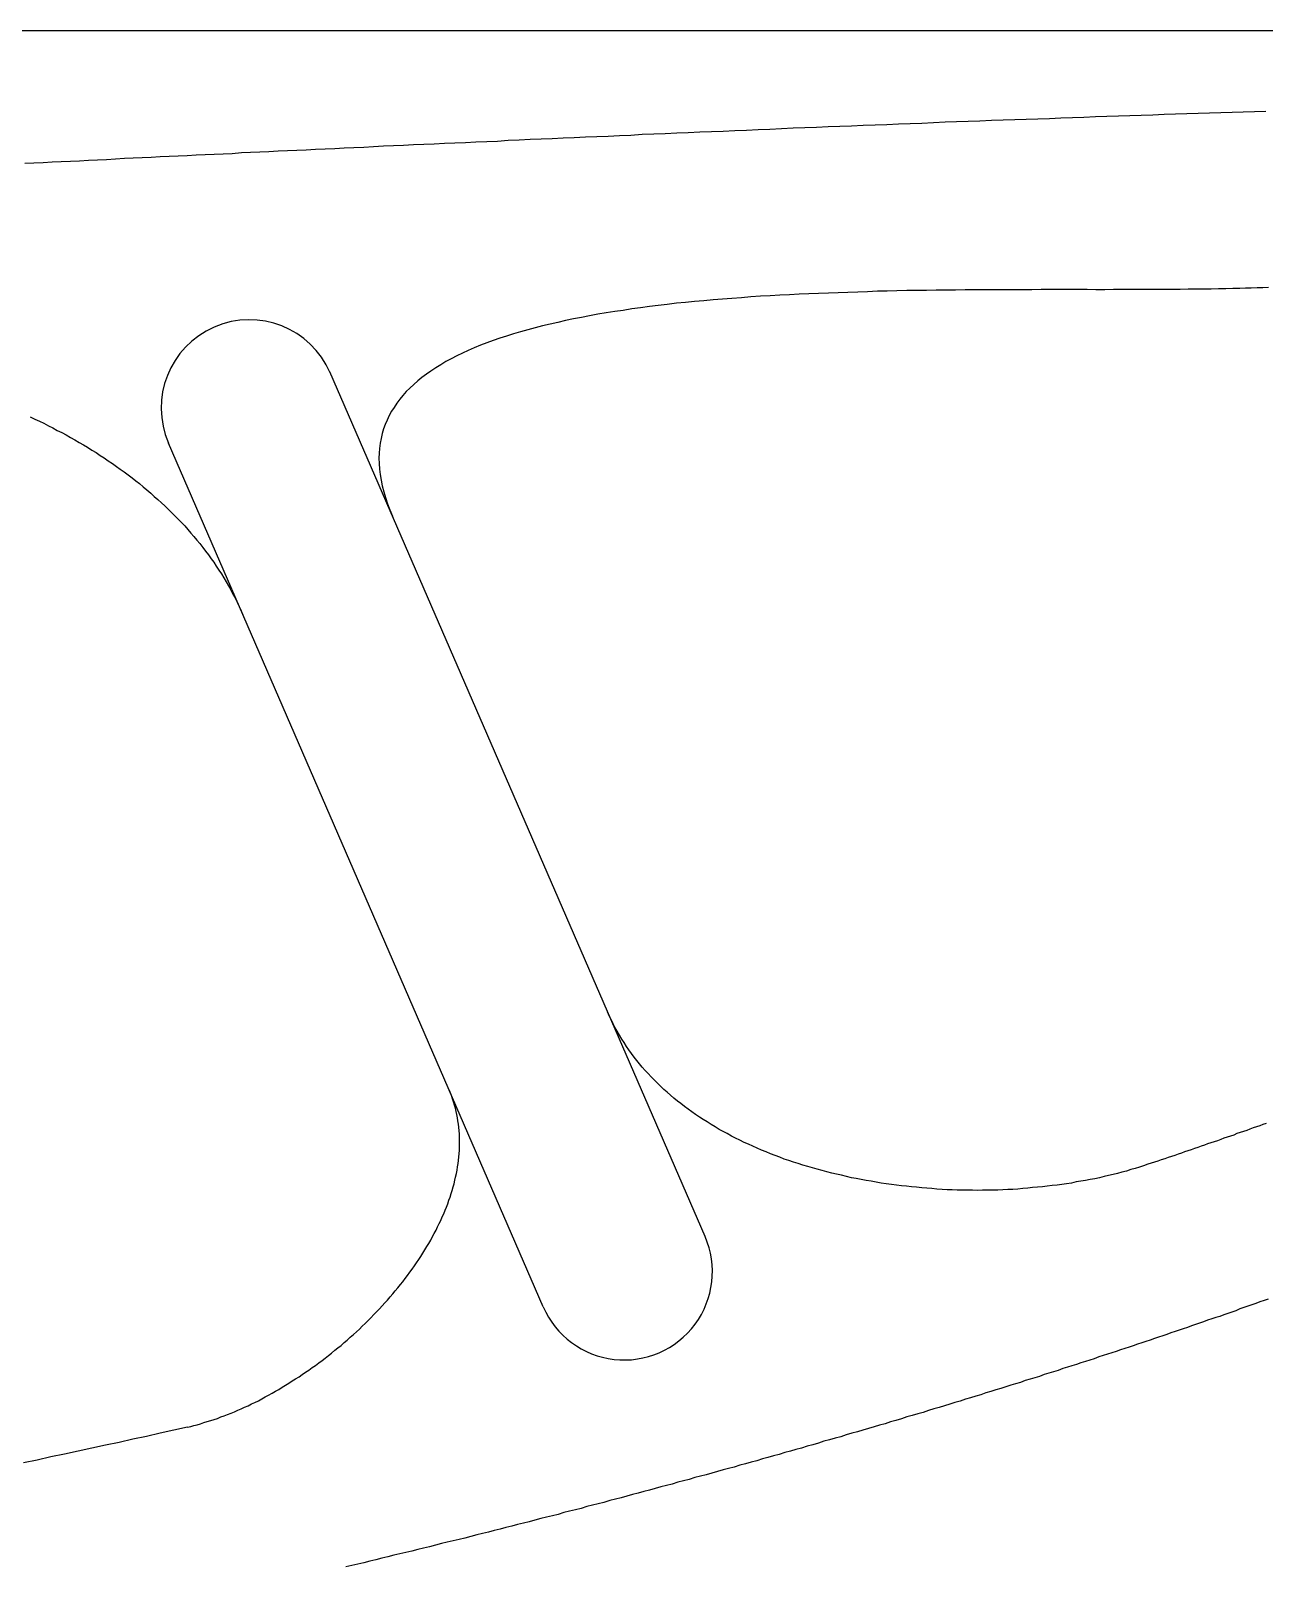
# Model space of a CAD drawing. Header units: millimetres. Extents: x 41 to 1041, y 1148 to 1248.
# Drawn here: x 142.67 to 177.63, y 1204.28 to 1247.8 of the extents above; entities that cross this region are included whole.
import ezdxf

# ---------------------------------------------------------------- set-up
doc = ezdxf.new("R2010")
doc.units = ezdxf.units.MM

msp = doc.modelspace()

# ---------------------------------------------------------------- linework, layer by layer
msp.add_line((1041.281, 1247.802), (41.311, 1247.802))
at = {"color": 3}
for p, q in [((161.784, 1213.626), (151.15, 1238.134)), ((157.198, 1211.636), (146.576, 1236.115))]:
    msp.add_line(p, q, dxfattribs=at)
msp.add_lwpolyline([(159.019, 1219.999), (159.019, 1219.999)], dxfattribs=at)
for points in [[(142.502, 1244.046, 0), (142.762, 1244.056, 0), (143.022, 1244.066, 0), (143.28, 1244.086, 0), (143.538, 1244.096, 0), (143.795, 1244.106, 0), (144.051, 1244.116, 0), (144.307, 1244.136, 0), (144.562, 1244.146, 0), (144.817, 1244.156, 0), (145.071, 1244.166, 0), (145.325, 1244.186, 0), (145.579, 1244.196, 0), (145.833, 1244.206, 0), (146.087, 1244.216, 0), (146.341, 1244.236, 0), (146.595, 1244.246, 0), (146.849, 1244.256, 0), (147.104, 1244.266, 0), (147.358, 1244.286, 0), (147.614, 1244.296, 0), (147.87, 1244.306, 0), (148.127, 1244.316, 0), (148.384, 1244.326, 0), (148.642, 1244.346, 0), (148.901, 1244.356, 0), (149.161, 1244.366, 0), (149.422, 1244.376, 0), (149.685, 1244.396, 0), (149.948, 1244.406, 0), (150.213, 1244.416, 0), (150.479, 1244.426, 0), (150.746, 1244.446, 0), (151.016, 1244.456, 0), (151.286, 1244.466, 0), (151.559, 1244.486, 0), (151.833, 1244.496, 0), (152.109, 1244.506, 0), (152.388, 1244.516, 0), (152.668, 1244.536, 0), (152.95, 1244.546, 0), (153.235, 1244.556, 0), (153.522, 1244.576, 0), (153.811, 1244.586, 0), (154.103, 1244.596, 0), (154.396, 1244.616, 0), (154.693, 1244.626, 0), (154.991, 1244.636, 0), (155.291, 1244.656, 0), (155.594, 1244.666, 0), (155.898, 1244.676, 0), (156.205, 1244.696, 0), (156.513, 1244.706, 0), (156.823, 1244.726, 0), (157.134, 1244.736, 0), (157.447, 1244.746, 0), (157.762, 1244.766, 0), (158.078, 1244.776, 0), (158.396, 1244.796, 0), (158.715, 1244.806, 0), (159.036, 1244.816, 0), (159.357, 1244.836, 0), (159.68, 1244.846, 0), (160.003, 1244.866, 0), (160.328, 1244.876, 0), (160.654, 1244.886, 0), (160.981, 1244.906, 0), (161.308, 1244.916, 0), (161.636, 1244.936, 0), (161.965, 1244.946, 0), (162.294, 1244.956, 0), (162.624, 1244.976, 0), (162.955, 1244.986, 0), (163.285, 1245.006, 0), (163.617, 1245.016, 0), (163.948, 1245.026, 0), (164.28, 1245.046, 0), (164.611, 1245.056, 0), (164.943, 1245.066, 0), (165.275, 1245.086, 0), (165.606, 1245.096, 0), (165.938, 1245.106, 0), (166.269, 1245.126, 0), (166.601, 1245.136, 0), (166.932, 1245.146, 0), (167.263, 1245.166, 0), (167.594, 1245.176, 0), (167.924, 1245.186, 0), (168.254, 1245.196, 0), (168.585, 1245.216, 0), (168.914, 1245.226, 0), (169.244, 1245.236, 0), (169.573, 1245.246, 0), (169.902, 1245.266, 0), (170.231, 1245.276, 0), (170.56, 1245.286, 0), (170.888, 1245.296, 0), (171.216, 1245.306, 0), (171.543, 1245.316, 0), (171.87, 1245.336, 0), (172.197, 1245.346, 0), (172.523, 1245.356, 0), (172.849, 1245.366, 0), (173.174, 1245.376, 0), (173.499, 1245.386, 0), (173.823, 1245.396, 0), (174.147, 1245.406, 0), (174.471, 1245.416, 0), (174.794, 1245.436, 0), (175.116, 1245.446, 0), (175.438, 1245.456, 0), (175.759, 1245.466, 0), (176.08, 1245.476, 0), (176.4, 1245.486, 0), (176.72, 1245.496, 0), (177.039, 1245.506, 0), (177.357, 1245.516, 0), (177.675, 1245.526, 0)], [(176.938, 1240.496, 0), (176.741, 1240.496, 0), (176.539, 1240.486, 0), (176.334, 1240.486, 0), (176.124, 1240.476, 0), (175.912, 1240.476, 0), (175.696, 1240.476, 0), (175.476, 1240.476, 0), (175.253, 1240.466, 0), (175.027, 1240.466, 0), (174.797, 1240.466, 0), (174.565, 1240.466, 0), (174.33, 1240.466, 0), (174.092, 1240.466, 0), (173.851, 1240.466, 0), (173.607, 1240.466, 0), (173.361, 1240.466, 0), (173.113, 1240.456, 0), (172.862, 1240.456, 0), (172.609, 1240.466, 0), (172.354, 1240.466, 0), (172.096, 1240.466, 0), (171.837, 1240.466, 0), (171.576, 1240.466, 0), (171.313, 1240.466, 0), (171.049, 1240.456, 0), (170.782, 1240.456, 0), (170.515, 1240.456, 0), (170.246, 1240.456, 0), (169.976, 1240.456, 0), (169.704, 1240.456, 0), (169.431, 1240.456, 0), (169.158, 1240.456, 0), (168.883, 1240.446, 0), (168.608, 1240.446, 0), (168.332, 1240.446, 0), (168.056, 1240.436, 0), (167.779, 1240.436, 0), (167.501, 1240.436, 0), (167.223, 1240.426, 0), (166.945, 1240.416, 0), (166.667, 1240.416, 0), (166.389, 1240.406, 0), (166.111, 1240.396, 0), (165.833, 1240.386, 0), (165.555, 1240.376, 0), (165.278, 1240.366, 0), (165.001, 1240.356, 0), (164.725, 1240.346, 0), (164.449, 1240.336, 0), (164.174, 1240.316, 0), (163.9, 1240.306, 0), (163.627, 1240.286, 0), (163.355, 1240.276, 0), (163.084, 1240.256, 0), (162.815, 1240.236, 0), (162.546, 1240.216, 0), (162.279, 1240.196, 0), (162.014, 1240.176, 0), (161.75, 1240.146, 0), (161.488, 1240.126, 0), (161.228, 1240.096, 0), (160.97, 1240.076, 0), (160.713, 1240.046, 0), (160.459, 1240.016, 0), (160.207, 1239.986, 0), (159.957, 1239.946, 0), (159.71, 1239.916, 0), (159.465, 1239.876, 0), (159.223, 1239.846, 0), (158.983, 1239.806, 0), (158.747, 1239.766, 0), (158.513, 1239.726, 0), (158.282, 1239.676, 0), (158.054, 1239.636, 0), (157.83, 1239.586, 0), (157.608, 1239.536, 0), (157.39, 1239.486, 0), (157.176, 1239.436, 0), (156.965, 1239.386, 0), (156.757, 1239.326, 0), (156.554, 1239.266, 0), (156.354, 1239.216, 0), (156.158, 1239.146, 0), (155.966, 1239.086, 0), (155.779, 1239.026, 0), (155.596, 1238.956, 0), (155.417, 1238.886, 0), (155.242, 1238.816, 0), (155.072, 1238.736, 0), (154.906, 1238.666, 0), (154.746, 1238.586, 0), (154.59, 1238.506, 0), (154.439, 1238.426, 0), (154.293, 1238.336, 0), (154.152, 1238.246, 0), (154.016, 1238.156, 0), (153.886, 1238.066, 0), (153.761, 1237.976, 0), (153.642, 1237.876, 0), (153.528, 1237.776, 0), (153.42, 1237.676, 0), (153.317, 1237.576, 0), (153.221, 1237.466, 0), (153.13, 1237.356, 0), (153.046, 1237.246, 0), (152.968, 1237.126, 0), (152.896, 1237.016, 0), (152.83, 1236.896, 0), (152.771, 1236.766, 0), (152.718, 1236.646, 0), (152.672, 1236.516, 0), (152.633, 1236.386, 0), (152.601, 1236.246, 0), (152.575, 1236.116, 0), (152.557, 1235.966, 0), (152.546, 1235.826, 0), (152.542, 1235.686, 0), (152.545, 1235.536, 0), (152.556, 1235.376, 0), (152.575, 1235.226, 0), (152.601, 1235.066, 0), (152.634, 1234.906, 0), (152.676, 1234.736, 0), (152.725, 1234.576, 0), (152.783, 1234.396, 0), (152.848, 1234.226, 0), (152.922, 1234.046, 0)], [(177.755, 1240.526, 0), (177.591, 1240.516, 0), (177.428, 1240.516, 0), (177.265, 1240.506, 0), (177.102, 1240.506, 0), (176.938, 1240.496, 0)], [(142.659, 1236.856, 0), (142.788, 1236.796, 0), (142.917, 1236.736, 0), (143.045, 1236.676, 0), (143.173, 1236.606, 0), (143.299, 1236.546, 0), (143.425, 1236.476, 0), (143.55, 1236.416, 0), (143.675, 1236.346, 0), (143.798, 1236.276, 0), (143.921, 1236.206, 0), (144.043, 1236.136, 0), (144.164, 1236.066, 0), (144.284, 1235.996, 0), (144.403, 1235.916, 0), (144.522, 1235.846, 0), (144.639, 1235.766, 0), (144.755, 1235.696, 0), (144.871, 1235.616, 0), (144.985, 1235.536, 0), (145.099, 1235.456, 0), (145.211, 1235.376, 0), (145.323, 1235.296, 0), (145.433, 1235.216, 0), (145.542, 1235.126, 0), (145.65, 1235.046, 0), (145.757, 1234.966, 0), (145.863, 1234.876, 0), (145.967, 1234.786, 0), (146.071, 1234.696, 0), (146.173, 1234.606, 0), (146.274, 1234.516, 0), (146.374, 1234.426, 0), (146.472, 1234.336, 0), (146.569, 1234.246, 0), (146.665, 1234.146, 0), (146.759, 1234.056, 0), (146.853, 1233.956, 0), (146.944, 1233.866, 0), (147.035, 1233.766, 0), (147.124, 1233.666, 0), (147.211, 1233.566, 0), (147.298, 1233.466, 0), (147.382, 1233.366, 0), (147.465, 1233.266, 0), (147.547, 1233.156, 0), (147.627, 1233.056, 0), (147.706, 1232.946, 0), (147.783, 1232.836, 0), (147.858, 1232.736, 0), (147.932, 1232.626, 0), (148.005, 1232.516, 0), (148.075, 1232.406, 0), (148.144, 1232.296, 0), (148.211, 1232.186, 0), (148.277, 1232.066, 0), (148.341, 1231.956, 0), (148.403, 1231.836, 0), (148.463, 1231.726, 0), (148.522, 1231.606, 0), (148.579, 1231.486, 0), (148.634, 1231.366, 0), (148.687, 1231.246, 0)], [(174.333, 1215.676, 0), (174.213, 1215.636, 0), (174.093, 1215.596, 0), (173.971, 1215.556, 0), (173.848, 1215.526, 0), (173.725, 1215.486, 0), (173.6, 1215.456, 0), (173.474, 1215.416, 0), (173.347, 1215.386, 0), (173.22, 1215.356, 0), (173.091, 1215.326, 0), (172.961, 1215.296, 0), (172.831, 1215.266, 0), (172.699, 1215.246, 0), (172.567, 1215.216, 0), (172.434, 1215.196, 0), (172.301, 1215.176, 0), (172.166, 1215.146, 0), (172.031, 1215.126, 0), (171.895, 1215.106, 0), (171.759, 1215.086, 0), (171.622, 1215.076, 0), (171.484, 1215.056, 0), (171.346, 1215.036, 0), (171.207, 1215.026, 0), (171.068, 1215.016, 0), (170.928, 1214.996, 0), (170.787, 1214.986, 0), (170.647, 1214.976, 0), (170.506, 1214.966, 0), (170.364, 1214.966, 0), (170.222, 1214.956, 0), (170.08, 1214.946, 0), (169.937, 1214.946, 0), (169.794, 1214.946, 0), (169.651, 1214.946, 0), (169.508, 1214.936, 0), (169.364, 1214.946, 0), (169.221, 1214.946, 0), (169.077, 1214.946, 0), (168.933, 1214.946, 0), (168.789, 1214.956, 0), (168.645, 1214.956, 0), (168.501, 1214.966, 0), (168.356, 1214.976, 0), (168.212, 1214.986, 0), (168.068, 1214.996, 0), (167.924, 1215.006, 0), (167.78, 1215.026, 0), (167.636, 1215.036, 0), (167.493, 1215.056, 0), (167.349, 1215.066, 0), (167.206, 1215.086, 0), (167.063, 1215.106, 0), (166.92, 1215.126, 0), (166.778, 1215.146, 0), (166.635, 1215.166, 0), (166.494, 1215.196, 0), (166.352, 1215.216, 0), (166.211, 1215.246, 0), (166.07, 1215.276, 0), (165.93, 1215.296, 0), (165.79, 1215.326, 0), (165.651, 1215.366, 0), (165.512, 1215.396, 0), (165.374, 1215.426, 0), (165.237, 1215.466, 0), (165.1, 1215.496, 0), (164.963, 1215.536, 0), (164.828, 1215.576, 0), (164.693, 1215.616, 0), (164.559, 1215.656, 0), (164.425, 1215.696, 0), (164.292, 1215.736, 0), (164.16, 1215.786, 0), (164.029, 1215.826, 0), (163.899, 1215.876, 0), (163.77, 1215.926, 0), (163.641, 1215.976, 0), (163.514, 1216.026, 0), (163.387, 1216.076, 0), (163.261, 1216.136, 0), (163.137, 1216.186, 0), (163.013, 1216.246, 0), (162.891, 1216.296, 0), (162.77, 1216.356, 0), (162.649, 1216.416, 0), (162.53, 1216.476, 0), (162.412, 1216.546, 0), (162.296, 1216.606, 0), (162.18, 1216.666, 0), (162.066, 1216.736, 0), (161.953, 1216.806, 0), (161.841, 1216.876, 0), (161.731, 1216.946, 0), (161.622, 1217.016, 0), (161.514, 1217.086, 0), (161.408, 1217.166, 0), (161.304, 1217.236, 0), (161.201, 1217.316, 0), (161.099, 1217.396, 0), (160.999, 1217.466, 0), (160.9, 1217.546, 0), (160.803, 1217.636, 0), (160.708, 1217.716, 0), (160.614, 1217.796, 0), (160.522, 1217.886, 0), (160.431, 1217.976, 0), (160.342, 1218.066, 0), (160.255, 1218.156, 0), (160.17, 1218.246, 0), (160.087, 1218.336, 0), (160.005, 1218.426, 0), (159.925, 1218.526, 0), (159.848, 1218.616, 0), (159.772, 1218.716, 0), (159.698, 1218.816, 0), (159.626, 1218.916, 0), (159.555, 1219.016, 0), (159.487, 1219.126, 0), (159.421, 1219.226, 0), (159.357, 1219.336, 0), (159.296, 1219.446, 0), (159.236, 1219.546, 0), (159.178, 1219.656, 0), (159.123, 1219.776, 0), (159.069, 1219.886, 0), (159.018, 1219.996, 0)], [(147.111, 1208.226, 0), (147.205, 1208.246, 0), (147.298, 1208.276, 0), (147.392, 1208.296, 0), (147.487, 1208.326, 0), (147.581, 1208.356, 0), (147.676, 1208.386, 0), (147.772, 1208.416, 0), (147.867, 1208.446, 0), (147.963, 1208.476, 0), (148.059, 1208.516, 0), (148.155, 1208.546, 0), (148.252, 1208.586, 0), (148.348, 1208.626, 0), (148.445, 1208.666, 0), (148.541, 1208.706, 0), (148.638, 1208.746, 0), (148.735, 1208.796, 0), (148.832, 1208.836, 0), (148.929, 1208.886, 0), (149.026, 1208.926, 0), (149.123, 1208.976, 0), (149.22, 1209.026, 0), (149.317, 1209.086, 0), (149.413, 1209.136, 0), (149.51, 1209.186, 0), (149.606, 1209.246, 0), (149.702, 1209.296, 0), (149.798, 1209.356, 0), (149.894, 1209.416, 0), (149.99, 1209.476, 0), (150.085, 1209.536, 0), (150.18, 1209.596, 0), (150.275, 1209.656, 0), (150.369, 1209.716, 0), (150.463, 1209.786, 0), (150.557, 1209.846, 0), (150.65, 1209.916, 0), (150.743, 1209.976, 0), (150.835, 1210.046, 0), (150.927, 1210.116, 0), (151.019, 1210.186, 0), (151.109, 1210.256, 0), (151.2, 1210.326, 0), (151.29, 1210.406, 0), (151.379, 1210.476, 0), (151.467, 1210.546, 0), (151.555, 1210.626, 0), (151.643, 1210.696, 0), (151.729, 1210.776, 0), (151.815, 1210.856, 0), (151.901, 1210.926, 0), (151.985, 1211.006, 0), (152.069, 1211.086, 0), (152.152, 1211.166, 0), (152.234, 1211.246, 0), (152.315, 1211.326, 0), (152.395, 1211.416, 0), (152.475, 1211.496, 0), (152.554, 1211.576, 0), (152.631, 1211.666, 0), (152.708, 1211.746, 0), (152.784, 1211.826, 0), (152.859, 1211.916, 0), (152.932, 1212.006, 0), (153.005, 1212.086, 0), (153.077, 1212.176, 0), (153.147, 1212.266, 0), (153.217, 1212.346, 0), (153.285, 1212.436, 0), (153.352, 1212.526, 0), (153.418, 1212.616, 0), (153.483, 1212.706, 0), (153.547, 1212.796, 0), (153.609, 1212.886, 0), (153.67, 1212.976, 0), (153.73, 1213.066, 0), (153.788, 1213.156, 0), (153.845, 1213.256, 0), (153.901, 1213.346, 0), (153.955, 1213.436, 0), (154.008, 1213.526, 0), (154.06, 1213.626, 0), (154.11, 1213.716, 0), (154.158, 1213.806, 0), (154.205, 1213.906, 0), (154.251, 1213.996, 0), (154.295, 1214.086, 0), (154.337, 1214.186, 0), (154.378, 1214.276, 0), (154.417, 1214.376, 0), (154.455, 1214.466, 0), (154.491, 1214.556, 0), (154.525, 1214.656, 0), (154.557, 1214.746, 0), (154.588, 1214.846, 0), (154.617, 1214.936, 0), (154.644, 1215.036, 0), (154.67, 1215.126, 0), (154.694, 1215.226, 0), (154.715, 1215.316, 0), (154.735, 1215.416, 0), (154.753, 1215.506, 0), (154.769, 1215.606, 0), (154.784, 1215.696, 0), (154.796, 1215.786, 0), (154.806, 1215.886, 0), (154.814, 1215.976, 0), (154.82, 1216.076, 0), (154.825, 1216.166, 0), (154.827, 1216.256, 0), (154.827, 1216.356, 0), (154.824, 1216.446, 0), (154.82, 1216.536, 0), (154.814, 1216.626, 0), (154.805, 1216.726, 0), (154.794, 1216.816, 0), (154.781, 1216.906, 0), (154.766, 1216.996, 0), (154.748, 1217.086, 0), (154.728, 1217.176, 0), (154.706, 1217.266, 0), (154.681, 1217.356, 0), (154.654, 1217.446, 0), (154.625, 1217.536, 0), (154.593, 1217.626, 0), (154.559, 1217.716, 0), (154.522, 1217.806, 0)], [(177.688, 1216.836, 0), (177.596, 1216.806, 0), (177.503, 1216.766, 0), (177.411, 1216.736, 0), (177.319, 1216.706, 0), (177.227, 1216.676, 0), (177.135, 1216.636, 0), (177.043, 1216.606, 0), (176.951, 1216.576, 0), (176.859, 1216.546, 0), (176.767, 1216.506, 0), (176.675, 1216.476, 0), (176.582, 1216.446, 0), (176.49, 1216.416, 0), (176.398, 1216.376, 0), (176.305, 1216.346, 0), (176.213, 1216.316, 0), (176.12, 1216.286, 0), (176.028, 1216.256, 0), (175.935, 1216.216, 0), (175.842, 1216.186, 0), (175.749, 1216.156, 0), (175.656, 1216.126, 0), (175.563, 1216.086, 0), (175.469, 1216.056, 0), (175.376, 1216.026, 0), (175.282, 1215.996, 0), (175.188, 1215.966, 0), (175.094, 1215.926, 0), (174.999, 1215.896, 0), (174.905, 1215.866, 0), (174.81, 1215.836, 0), (174.715, 1215.806, 0), (174.62, 1215.766, 0), (174.524, 1215.736, 0), (174.429, 1215.706, 0), (174.333, 1215.676, 0)], [(177.739, 1211.856, 0), (177.625, 1211.816, 0), (177.511, 1211.776, 0), (177.397, 1211.736, 0), (177.284, 1211.696, 0), (177.17, 1211.656, 0), (177.056, 1211.616, 0), (176.942, 1211.576, 0), (176.828, 1211.526, 0), (176.714, 1211.486, 0), (176.6, 1211.446, 0), (176.486, 1211.406, 0), (176.372, 1211.366, 0), (176.258, 1211.336, 0), (176.143, 1211.296, 0), (176.028, 1211.256, 0), (175.914, 1211.216, 0), (175.799, 1211.176, 0), (175.684, 1211.136, 0), (175.568, 1211.096, 0), (175.453, 1211.056, 0), (175.337, 1211.016, 0), (175.221, 1210.976, 0), (175.104, 1210.936, 0), (174.988, 1210.896, 0), (174.871, 1210.856, 0), (174.753, 1210.816, 0), (174.636, 1210.776, 0), (174.518, 1210.736, 0), (174.399, 1210.696, 0), (174.28, 1210.656, 0), (174.161, 1210.616, 0), (174.041, 1210.576, 0), (173.921, 1210.536, 0), (173.8, 1210.496, 0), (173.679, 1210.456, 0), (173.558, 1210.416, 0), (173.435, 1210.376, 0), (173.313, 1210.336, 0), (173.189, 1210.296, 0), (173.066, 1210.256, 0), (172.941, 1210.216, 0), (172.816, 1210.166, 0), (172.691, 1210.126, 0), (172.565, 1210.086, 0), (172.438, 1210.046, 0), (172.31, 1210.006, 0), (172.182, 1209.966, 0), (172.053, 1209.926, 0), (171.924, 1209.886, 0), (171.793, 1209.836, 0), (171.662, 1209.796, 0), (171.53, 1209.756, 0), (171.398, 1209.716, 0), (171.265, 1209.666, 0), (171.13, 1209.626, 0), (170.995, 1209.586, 0), (170.86, 1209.546, 0), (170.723, 1209.496, 0), (170.585, 1209.456, 0), (170.447, 1209.416, 0), (170.308, 1209.366, 0), (170.168, 1209.326, 0), (170.026, 1209.286, 0), (169.884, 1209.236, 0), (169.741, 1209.196, 0), (169.597, 1209.146, 0), (169.453, 1209.106, 0), (169.307, 1209.056, 0), (169.161, 1209.016, 0), (169.013, 1208.966, 0), (168.865, 1208.926, 0), (168.717, 1208.876, 0), (168.567, 1208.836, 0), (168.417, 1208.786, 0), (168.266, 1208.746, 0), (168.115, 1208.696, 0), (167.963, 1208.646, 0), (167.81, 1208.606, 0), (167.657, 1208.556, 0), (167.504, 1208.516, 0), (167.349, 1208.466, 0), (167.195, 1208.416, 0), (167.04, 1208.376, 0), (166.884, 1208.326, 0), (166.728, 1208.286, 0), (166.572, 1208.236, 0), (166.415, 1208.186, 0), (166.259, 1208.146, 0), (166.101, 1208.096, 0), (165.944, 1208.056, 0), (165.786, 1208.006, 0), (165.628, 1207.956, 0), (165.47, 1207.916, 0), (165.312, 1207.866, 0), (165.153, 1207.826, 0), (164.995, 1207.776, 0), (164.836, 1207.726, 0), (164.678, 1207.686, 0), (164.519, 1207.636, 0), (164.36, 1207.596, 0), (164.201, 1207.546, 0), (164.043, 1207.506, 0), (163.884, 1207.456, 0), (163.725, 1207.416, 0), (163.566, 1207.366, 0), (163.407, 1207.326, 0), (163.248, 1207.276, 0), (163.089, 1207.236, 0), (162.93, 1207.186, 0), (162.771, 1207.146, 0), (162.611, 1207.096, 0), (162.452, 1207.056, 0), (162.293, 1207.016, 0), (162.133, 1206.966, 0), (161.973, 1206.926, 0), (161.814, 1206.876, 0), (161.654, 1206.836, 0), (161.494, 1206.796, 0), (161.334, 1206.746, 0), (161.174, 1206.706, 0), (161.014, 1206.666, 0), (160.853, 1206.616, 0), (160.693, 1206.576, 0), (160.532, 1206.536, 0), (160.372, 1206.486, 0), (160.211, 1206.446, 0), (160.05, 1206.406, 0), (159.889, 1206.356, 0), (159.728, 1206.316, 0), (159.566, 1206.276, 0), (159.405, 1206.226, 0), (159.243, 1206.186, 0), (159.081, 1206.146, 0), (158.919, 1206.096, 0), (158.757, 1206.056, 0), (158.595, 1206.016, 0), (158.433, 1205.976, 0), (158.27, 1205.926, 0), (158.107, 1205.886, 0), (157.944, 1205.846, 0), (157.781, 1205.806, 0), (157.618, 1205.756, 0), (157.455, 1205.716, 0), (157.291, 1205.676, 0), (157.127, 1205.636, 0), (156.963, 1205.596, 0), (156.799, 1205.546, 0), (156.634, 1205.506, 0), (156.47, 1205.466, 0), (156.305, 1205.426, 0), (156.14, 1205.386, 0), (155.975, 1205.336, 0), (155.81, 1205.296, 0), (155.644, 1205.256, 0), (155.478, 1205.216, 0), (155.312, 1205.176, 0), (155.146, 1205.126, 0), (154.979, 1205.086, 0), (154.813, 1205.046, 0), (154.646, 1205.006, 0), (154.479, 1204.966, 0), (154.311, 1204.926, 0), (154.144, 1204.886, 0), (153.976, 1204.836, 0), (153.808, 1204.796, 0), (153.64, 1204.756, 0), (153.471, 1204.716, 0), (153.302, 1204.676, 0), (153.133, 1204.636, 0), (152.964, 1204.596, 0), (152.795, 1204.556, 0), (152.625, 1204.516, 0), (152.456, 1204.466, 0), (152.286, 1204.426, 0), (152.116, 1204.386, 0), (151.946, 1204.346, 0), (151.776, 1204.306, 0), (151.606, 1204.266, 0)], [(147.111, 1208.226, 0), (146.725, 1208.146, 0), (146.338, 1208.056, 0), (145.952, 1207.966, 0), (145.565, 1207.886, 0), (145.178, 1207.796, 0), (144.791, 1207.716, 0), (144.404, 1207.636, 0), (144.017, 1207.546, 0), (143.63, 1207.466, 0), (143.243, 1207.386, 0), (142.855, 1207.296, 0), (142.468, 1207.216, 0)]]:
    msp.add_polyline3d(points, dxfattribs=at)
for centre, start, end in [((148.869, 1237.11), 23.4578, 203.4578), ((159.491, 1212.631), 203.4578, 23.4578)]:
    msp.add_arc(centre, 2.5, start, end, dxfattribs=at)

doc.saveas('drawing.dxf')
